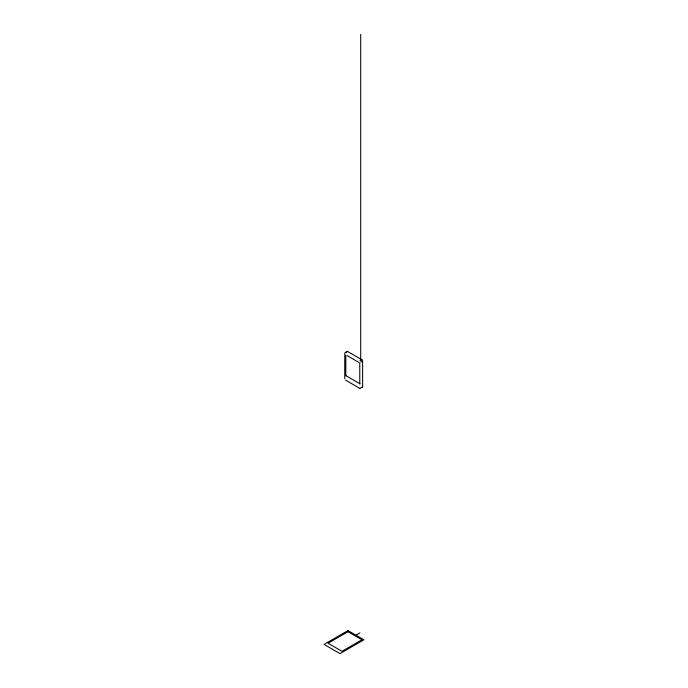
<?xml version="1.0" encoding="UTF-8"?>
<svg xmlns="http://www.w3.org/2000/svg" width="688" height="688" viewBox="0 0 688 688"><rect width="100%" height="100%" fill="white"/><g stroke="black" fill="none" stroke-linecap="round" stroke-linejoin="round"><path stroke-width="1.03" d="M359.764 384.007L359.764 363.281M344.757 352.91L344.74 378.796M345.643 352.574L347.569 351.465L361.879 359.729A1.041 0.602 60 0 1 362.619 361.011L362.619 386.819A1.17 0.679 60 0 1 361.793 387.301M359.962 360.847L361.879 359.729M345.41 352.531L346.675 351.8A1.29 0.74 60 0 1 347.569 351.465M345.832 355.214L345.797 375.949M362.619 361.011L360.693 362.112M359.893 388.393L362.619 386.819M355.963 635.187L359.944 632.883M345.582 380.129L359.824 388.402M347.062 355.576L359.153 362.559M346.124 375.76L360.082 383.809M360.693 34.4L360.693 359.291M347.99 630.586L324.065 644.389L340.01 653.6L363.935 639.788L347.99 630.586M347.99 631.73L328.056 643.246L342.005 651.295L361.94 639.788L347.99 631.73"/></g></svg>
